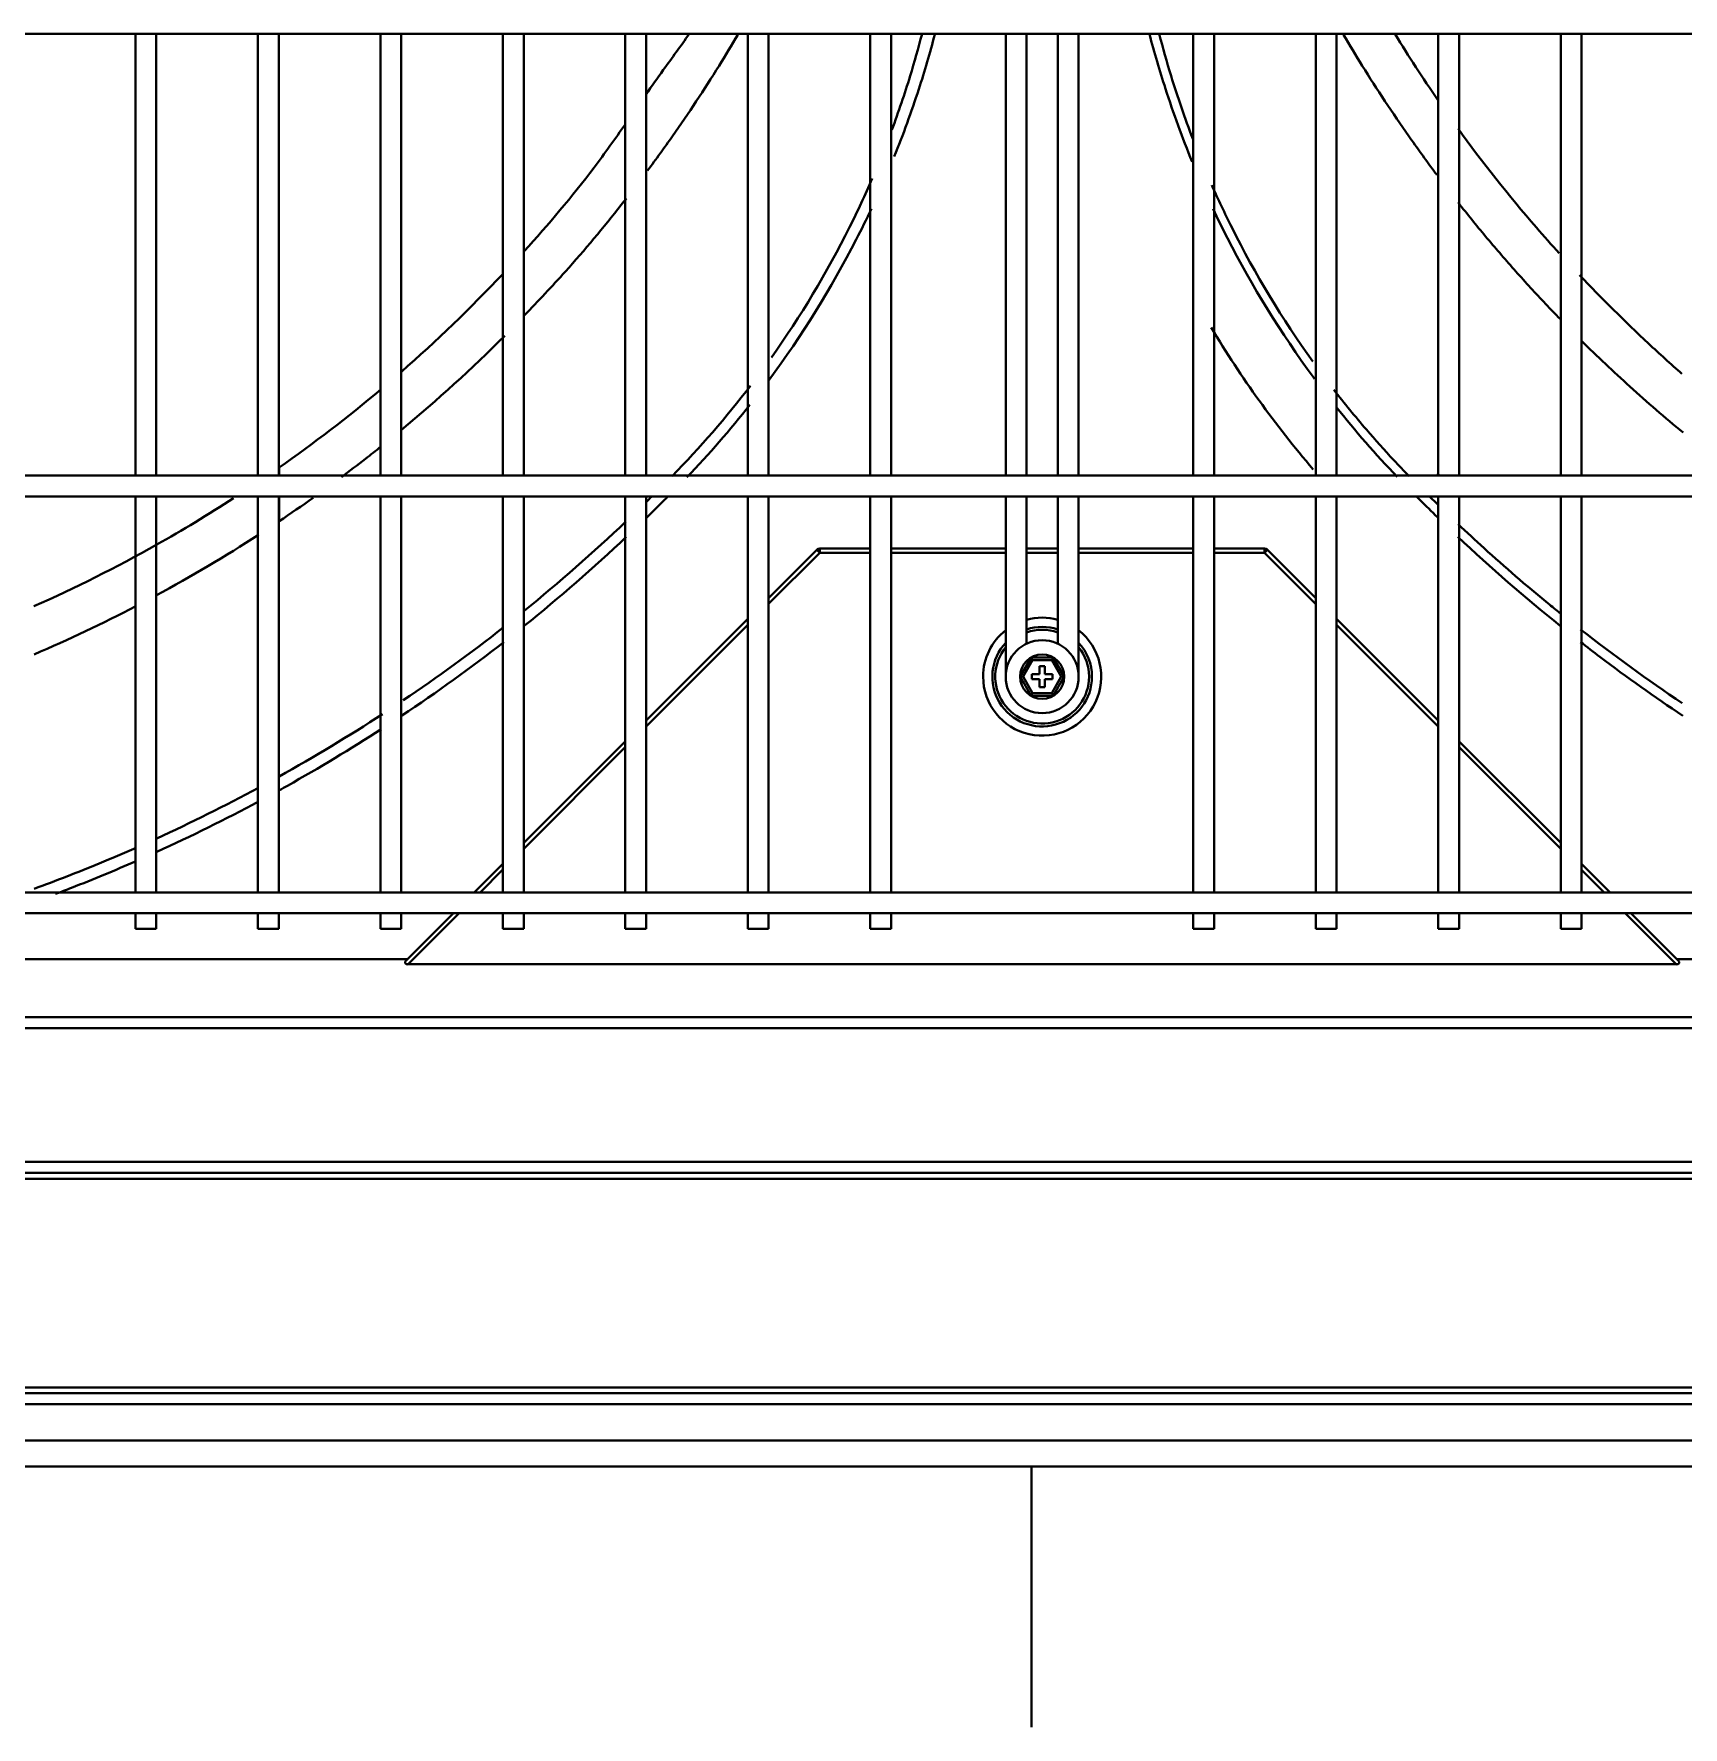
# Model space of a CAD drawing. Extents: x 58467 to 79089, y -33726 to -17391.
# Drawn here: x 72317.95 to 72349.59, y -20463.89 to -20431.39 of the extents above; entities that cross this region are included whole.
import ezdxf

# ---------------------------------------------------------------- set-up
doc = ezdxf.new("R2010")
doc.units = 0
doc.header["$LTSCALE"] = 100
doc.layers.add('+ENTE-ST-DOSEME USTU KONDDRENAJ', color=110, linetype='DOSEMEUSTUKONDENSDRENAJ_LINE', lineweight=40)
doc.linetypes.add('DOSEMEUSTUKONDENSDRENAJ_LINE', pattern='A,300,-40,["CD",Standard,S=15,R=0,X=-35,Y=-7.5],0', length=340)

# ---------------------------------------------------------------- blocks, each defined once
blk = doc.blocks.new('2. KAT SAĞ')
at = {"color": 3}
for p, q in [((54065.854, -33132.474, -3.539), (54184.216, -33132.474, -3.539)), ((54107.705, -33132.474, -3.539), (54107.705, -33140.952, -3.539)), ((54108.105, -33140.952, -3.539), (54108.105, -33132.474, -3.539)), ((54110.055, -33132.474, -3.539), (54110.055, -33140.952, -3.539)), ((54110.455, -33140.952, -3.539), (54110.455, -33132.474, -3.539)), ((54112.404, -33132.474, -3.539), (54112.404, -33140.952, -3.539)), ((54112.804, -33140.952, -3.539), (54112.804, -33132.474, -3.539)), ((54114.754, -33132.474, -3.539), (54114.754, -33140.952, -3.539)), ((54115.154, -33140.952, -3.539), (54115.154, -33132.474, -3.539)), ((54117.104, -33132.474, -3.539), (54117.104, -33140.952, -3.539)), ((54117.503, -33140.952, -3.539), (54117.503, -33132.474, -3.539)), ((54119.453, -33132.474, -3.539), (54119.453, -33140.952, -3.539)), ((54119.853, -33140.952, -3.539), (54119.853, -33132.474, -3.539)), ((54121.803, -33132.474, -3.539), (54121.803, -33140.952, -3.539)), ((54122.203, -33140.952, -3.539), (54122.203, -33132.474, -3.539)), ((54124.402, -33132.474, -3.539), (54124.402, -33140.952, -3.539)), ((54124.802, -33140.952, -3.539), (54124.802, -33132.474, -3.539)), ((54125.402, -33132.474, -3.539), (54125.402, -33140.953, -3.539)), ((54125.802, -33140.953, -3.539), (54125.802, -33132.474, -3.539)), ((54128.002, -33132.474, -3.539), (54128.002, -33140.952, -3.539)), ((54128.402, -33140.952, -3.539), (54128.402, -33132.474, -3.539)), ((54130.351, -33132.474, -3.539), (54130.351, -33140.952, -3.539)), ((54130.751, -33140.952, -3.539), (54130.751, -33132.474, -3.539)), ((54132.701, -33132.474, -3.539), (54132.701, -33140.952, -3.539)), ((54133.101, -33140.952, -3.539), (54133.101, -33132.474, -3.539)), ((54135.051, -33132.474, -3.539), (54135.051, -33140.952, -3.539)), ((54135.451, -33140.952, -3.539), (54135.451, -33132.474, -3.539)), ((54184.216, -33140.953, -3.539), (54065.854, -33140.953, -3.539)), ((54110.459, -33140.798, -3.539), (54110.459, -33140.953, -3.539)), ((54065.854, -33141.353, -3.539), (54184.216, -33141.353, -3.539)), ((54107.705, -33141.352, -3.539), (54107.705, -33148.951, -3.539)), ((54108.105, -33148.951, -3.539), (54108.105, -33141.352, -3.539)), ((54110.055, -33141.352, -3.539), (54110.055, -33148.951, -3.539)), ((54110.455, -33148.951, -3.539), (54110.455, -33141.352, -3.539)), ((54110.459, -33141.352, -3.539), (54110.459, -33141.824, -3.539)), ((54112.404, -33141.352, -3.539), (54112.404, -33148.951, -3.539)), ((54112.804, -33148.951, -3.539), (54112.804, -33141.352, -3.539)), ((54114.754, -33141.352, -3.539), (54114.754, -33148.951, -3.539)), ((54115.154, -33148.951, -3.539), (54115.154, -33141.352, -3.539)), ((54117.104, -33141.352, -3.539), (54117.104, -33148.951, -3.539)), ((54117.503, -33148.951, -3.539), (54117.503, -33141.352, -3.539)), ((54119.453, -33141.352, -3.539), (54119.453, -33148.951, -3.539)), ((54119.853, -33148.951, -3.539), (54119.853, -33141.352, -3.539)), ((54121.803, -33141.352, -3.539), (54121.803, -33148.951, -3.539)), ((54122.203, -33148.951, -3.539), (54122.203, -33141.352, -3.539)), ((54124.402, -33141.352, -3.539), (54124.402, -33142.487, -3.539)), ((54124.802, -33142.487, -3.539), (54124.802, -33141.352, -3.539)), ((54125.402, -33141.353, -3.539), (54125.402, -33142.487, -3.539)), ((54125.802, -33142.487, -3.539), (54125.802, -33141.353, -3.539)), ((54128.002, -33141.352, -3.539), (54128.002, -33148.951, -3.539)), ((54128.402, -33148.951, -3.539), (54128.402, -33141.352, -3.539)), ((54130.351, -33141.352, -3.539), (54130.351, -33148.951, -3.539)), ((54130.751, -33148.951, -3.539), (54130.751, -33141.352, -3.539)), ((54132.701, -33141.352, -3.539), (54132.701, -33148.951, -3.539)), ((54133.101, -33148.951, -3.539), (54133.101, -33141.352, -3.539)), ((54135.051, -33141.352, -3.539), (54135.051, -33148.951, -3.539)), ((54135.451, -33148.951, -3.539), (54135.451, -33141.352, -3.539)), ((54119.853, -33143.303, -3.539), (54120.78, -33142.376, -3.539)), ((54119.853, -33143.416, -3.539), (54120.836, -33142.433, -3.539)), ((54120.836, -33142.433, -3.539), (54120.78, -33142.376, -3.539)), ((54120.836, -33142.353, -3.539), (54121.803, -33142.353, -3.539)), ((54120.836, -33142.353, -3.539), (54120.836, -33142.433, -3.539)), ((54120.836, -33142.433, -3.539), (54121.803, -33142.433, -3.539)), ((54122.203, -33142.353, -3.539), (54124.402, -33142.353, -3.539)), ((54122.203, -33142.433, -3.539), (54124.402, -33142.433, -3.539)), ((54124.402, -33142.487, -3.539), (54124.402, -33142.77, -3.539)), ((54124.802, -33142.353, -3.539), (54125.402, -33142.353, -3.539)), ((54124.802, -33142.433, -3.539), (54125.402, -33142.433, -3.539)), ((54124.802, -33142.77, -3.539), (54124.802, -33142.487, -3.539)), ((54125.402, -33142.487, -3.539), (54125.402, -33142.77, -3.539)), ((54125.802, -33142.353, -3.539), (54128.002, -33142.353, -3.539)), ((54125.802, -33142.433, -3.539), (54128.002, -33142.433, -3.539)), ((54125.802, -33142.77, -3.539), (54125.802, -33142.487, -3.539)), ((54128.402, -33142.353, -3.539), (54129.368, -33142.353, -3.539)), ((54128.402, -33142.433, -3.539), (54129.368, -33142.433, -3.539)), ((54129.368, -33142.433, -3.539), (54129.368, -33142.353, -3.539)), ((54129.424, -33142.376, -3.539), (54129.368, -33142.433, -3.539)), ((54129.368, -33142.433, -3.539), (54130.352, -33143.417, -3.539)), ((54129.424, -33142.376, -3.539), (54130.352, -33143.304, -3.539)), ((54124.402, -33142.77, -3.539), (54124.402, -33143.135, -3.539)), ((54124.802, -33143.135, -3.539), (54124.802, -33142.77, -3.539)), ((54125.402, -33142.77, -3.539), (54125.402, -33143.135, -3.539)), ((54125.802, -33143.135, -3.539), (54125.802, -33142.77, -3.539)), ((54125.802, -33142.77, -3.539), (54125.802, -33142.77, -3.539)), ((54124.402, -33143.135, -3.539), (54124.402, -33143.418, -3.539)), ((54124.802, -33143.418, -3.539), (54124.802, -33143.135, -3.539)), ((54125.402, -33143.135, -3.539), (54125.402, -33143.418, -3.539)), ((54125.802, -33143.135, -3.539), (54125.802, -33143.135, -3.539)), ((54125.802, -33143.418, -3.539), (54125.802, -33143.135, -3.539)), ((54124.402, -33143.418, -3.539), (54124.402, -33144.793, -3.539)), ((54124.802, -33144.179, -3.539), (54124.802, -33143.418, -3.539)), ((54125.402, -33143.418, -3.539), (54125.402, -33144.179, -3.539)), ((54125.802, -33144.797, -3.539), (54125.802, -33143.418, -3.539)), ((54117.503, -33145.653, -3.539), (54119.453, -33143.703, -3.539)), ((54117.503, -33145.766, -3.539), (54119.453, -33143.816, -3.539)), ((54130.751, -33143.704, -3.539), (54132.701, -33145.653, -3.539)), ((54130.751, -33143.817, -3.539), (54132.701, -33145.766, -3.539)), ((54124.677, -33144.811, -3.539), (54124.889, -33144.443, -3.539)), ((54124.918, -33144.493, -3.539), (54124.735, -33144.811, -3.539)), ((54124.889, -33144.443, -3.539), (54125.314, -33144.443, -3.539)), ((54124.889, -33144.443, -3.539), (54124.918, -33144.493, -3.539)), ((54125.286, -33144.493, -3.539), (54124.918, -33144.493, -3.539)), ((54125.286, -33144.493, -3.539), (54125.314, -33144.443, -3.539)), ((54125.469, -33144.811, -3.539), (54125.286, -33144.493, -3.539)), ((54125.314, -33144.443, -3.539), (54125.527, -33144.811, -3.539)), ((54124.889, -33145.179, -3.539), (54124.677, -33144.811, -3.539)), ((54124.677, -33144.811, -3.539), (54124.735, -33144.811, -3.539)), ((54124.735, -33144.811, -3.539), (54124.918, -33145.129, -3.539)), ((54125.052, -33144.761, -3.539), (54124.902, -33144.761, -3.539)), ((54124.902, -33144.861, -3.539), (54124.902, -33144.761, -3.539)), ((54125.052, -33144.861, -3.539), (54124.902, -33144.861, -3.539)), ((54125.052, -33144.611, -3.539), (54125.152, -33144.611, -3.539)), ((54125.052, -33144.761, -3.539), (54125.052, -33144.611, -3.539)), ((54125.052, -33145.011, -3.539), (54125.052, -33144.861, -3.539)), ((54125.152, -33144.611, -3.539), (54125.152, -33144.761, -3.539)), ((54125.152, -33144.761, -3.539), (54125.302, -33144.761, -3.539)), ((54125.152, -33144.861, -3.539), (54125.152, -33145.011, -3.539)), ((54125.152, -33144.861, -3.539), (54125.302, -33144.861, -3.539)), ((54125.286, -33145.129, -3.539), (54125.469, -33144.811, -3.539)), ((54125.302, -33144.861, -3.539), (54125.302, -33144.761, -3.539)), ((54125.527, -33144.811, -3.539), (54125.314, -33145.179, -3.539)), ((54125.469, -33144.811, -3.539), (54125.527, -33144.811, -3.539)), ((54124.889, -33145.179, -3.539), (54124.918, -33145.129, -3.539)), ((54125.314, -33145.179, -3.539), (54124.889, -33145.179, -3.539)), ((54124.918, -33145.129, -3.539), (54125.286, -33145.129, -3.539)), ((54125.052, -33145.011, -3.539), (54125.152, -33145.011, -3.539)), ((54125.286, -33145.129, -3.539), (54125.314, -33145.179, -3.539)), ((54115.154, -33148.002, -3.539), (54117.103, -33146.053, -3.539)), ((54115.154, -33148.115, -3.539), (54117.103, -33146.166, -3.539)), ((54133.101, -33146.053, -3.539), (54135.051, -33148.003, -3.539)), ((54133.101, -33146.166, -3.539), (54135.051, -33148.116, -3.539)), ((54114.205, -33148.951, -3.539), (54114.754, -33148.402, -3.539)), ((54135.451, -33148.403, -3.539), (54135.999, -33148.951, -3.539)), ((54114.318, -33148.951, -3.539), (54114.754, -33148.515, -3.539)), ((54135.451, -33148.516, -3.539), (54135.886, -33148.951, -3.539)), ((54177.808, -33148.951, -3.539), (54072.353, -33148.951, -3.539)), ((54072.353, -33149.351, -3.539), (54177.808, -33149.351, -3.539)), ((54107.705, -33149.351, -3.539), (54107.705, -33149.651, -3.539)), ((54108.105, -33149.651, -3.539), (54108.105, -33149.351, -3.539)), ((54110.055, -33149.351, -3.539), (54110.055, -33149.651, -3.539)), ((54110.455, -33149.651, -3.539), (54110.455, -33149.351, -3.539)), ((54112.404, -33149.351, -3.539), (54112.404, -33149.651, -3.539)), ((54112.804, -33149.651, -3.539), (54112.804, -33149.351, -3.539)), ((54112.904, -33150.252, -3.539), (54113.805, -33149.351, -3.539)), ((54112.938, -33150.332, -3.539), (54113.918, -33149.351, -3.539)), ((54114.754, -33149.351, -3.539), (54114.754, -33149.651, -3.539)), ((54115.154, -33149.651, -3.539), (54115.154, -33149.351, -3.539)), ((54117.104, -33149.351, -3.539), (54117.104, -33149.651, -3.539)), ((54117.503, -33149.651, -3.539), (54117.503, -33149.351, -3.539)), ((54119.453, -33149.351, -3.539), (54119.453, -33149.651, -3.539)), ((54119.853, -33149.651, -3.539), (54119.853, -33149.351, -3.539)), ((54121.803, -33149.351, -3.539), (54121.803, -33149.651, -3.539)), ((54122.203, -33149.651, -3.539), (54122.203, -33149.351, -3.539)), ((54128.002, -33149.351, -3.539), (54128.002, -33149.651, -3.539)), ((54128.402, -33149.651, -3.539), (54128.402, -33149.351, -3.539)), ((54130.351, -33149.351, -3.539), (54130.351, -33149.651, -3.539)), ((54130.751, -33149.651, -3.539), (54130.751, -33149.351, -3.539)), ((54132.701, -33149.351, -3.539), (54132.701, -33149.651, -3.539)), ((54133.101, -33149.651, -3.539), (54133.101, -33149.351, -3.539)), ((54135.051, -33149.351, -3.539), (54135.051, -33149.651, -3.539)), ((54135.451, -33149.651, -3.539), (54135.451, -33149.351, -3.539)), ((54136.286, -33149.351, -3.539), (54137.266, -33150.332, -3.539)), ((54136.399, -33149.351, -3.539), (54137.299, -33150.252, -3.539)), ((54107.705, -33149.651, -3.539), (54108.105, -33149.651, -3.539)), ((54110.055, -33149.651, -3.539), (54110.455, -33149.651, -3.539)), ((54112.404, -33149.651, -3.539), (54112.804, -33149.651, -3.539)), ((54114.754, -33149.651, -3.539), (54115.154, -33149.651, -3.539)), ((54117.104, -33149.651, -3.539), (54117.503, -33149.651, -3.539)), ((54119.453, -33149.651, -3.539), (54119.853, -33149.651, -3.539)), ((54121.803, -33149.651, -3.539), (54122.203, -33149.651, -3.539)), ((54128.002, -33149.651, -3.539), (54128.402, -33149.651, -3.539)), ((54130.351, -33149.651, -3.539), (54130.751, -33149.651, -3.539)), ((54132.701, -33149.651, -3.539), (54133.101, -33149.651, -3.539)), ((54135.051, -33149.651, -3.539), (54135.451, -33149.651, -3.539)), ((54112.924, -33150.232, -3.539), (54102.103, -33150.232, -3.539)), ((54137.266, -33150.332, -3.539), (54112.938, -33150.332, -3.539)), ((54148.101, -33150.232, -3.539), (54137.279, -33150.232, -3.539)), ((54072.675, -33151.344, -3.539), (54177.529, -33151.344, -3.539)), ((54177.681, -33151.556, -3.539), (54072.523, -33151.556, -3.539)), ((54072.529, -33154.123, -3.539), (54177.674, -33154.123, -3.539)), ((54177.674, -33154.335, -3.539), (54072.529, -33154.335, -3.539)), ((54177.674, -33154.447, -3.539), (54072.529, -33154.447, -3.539)), ((54072.529, -33158.452, -3.539), (54177.674, -33158.452, -3.539)), ((54072.529, -33158.564, -3.539), (54177.674, -33158.564, -3.539)), ((54177.674, -33158.776, -3.539), (54072.529, -33158.776, -3.539)), ((54067.079, -33159.472, -3.539), (54183.081, -33159.472, -3.539)), ((54183.081, -33159.972, -3.539), (54067.079, -33159.972, -3.539)), ((54124.899, -33159.972, -3.539), (54124.899, -33164.972, -3.539))]:
    blk.add_line(p, q, dxfattribs=at)
for radius in [0.7, 0.425, 0.425]:
    blk.add_circle((54125.102, -33144.811, -3.539), radius, dxfattribs=at)
for centre, radius, start, end in [((54120.836, -33142.433, -3.539), 0.08, 90, 135), ((54129.368, -33142.433, -3.539), 0.08, 45, 90), ((54125.102, -33144.811, -3.539), 1.133, 74.6551, 105.3394), ((54125.102, -33144.811, -3.539), 0.956, 71.7356, 108.2643), ((54125.102, -33144.811, -3.539), 1.133, 180, 51.8569), ((54125.102, -33144.811, -3.539), 1.133, 128.1375, 180), ((54125.102, -33144.811, -3.539), 0.956, 137.0195, 0), ((54125.102, -33144.811, -3.539), 0.9, 70.5432, 109.457), ((54125.102, -33144.811, -3.539), 0.956, 0, 42.9806), ((54125.102, -33144.811, -3.539), 0.9, 141.0356, 0), ((54125.102, -33144.811, -3.539), 0.9, 0, 38.9588)]:
    blk.add_arc(centre, radius, start, end, dxfattribs=at)
for centre, major_axis in [((54113.018, -33150.252, -3.539), (0.137, 0.057)), ((54137.186, -33150.252, -3.539), (-0.137, 0.057))]:
    blk.add_ellipse(centre, major_axis=major_axis, ratio=0.414214, start_param=2.356194, end_param=3.926991, dxfattribs=at)
for points, knots in [([(54117.501, -33133.636, -3.539), (54117.61, -33133.48, -3.539), (54117.883, -33133.093, -3.539), (54118.166, -33132.71, -3.539), (54118.329, -33132.477, -3.539)], [0, 0, 0, 0, 0.404883, 1, 1, 1, 1]), ([(54119.262, -33132.491, -3.539), (54119.144, -33132.691, -3.539), (54118.745, -33133.351, -3.539), (54118.17, -33134.222, -3.539), (54117.694, -33134.879, -3.539), (54117.531, -33135.097, -3.539)], [0, 0, 0, 0, 0.221999, 0.739418, 1, 1, 1, 1]), ([(54122.219, -33134.313, -3.539), (54122.346, -33133.972, -3.539), (54122.463, -33133.627, -3.539), (54122.651, -33133.015, -3.539), (54122.727, -33132.746, -3.539), (54122.797, -33132.477, -3.539)], [0, 0, 0, 0, 0.563574, 0.563574, 1, 1, 1, 1]), ([(54122.264, -33134.829, -3.539), (54122.437, -33134.403, -3.539), (54122.593, -33133.972, -3.539), (54122.847, -33133.19, -3.539), (54122.949, -33132.839, -3.539), (54123.042, -33132.485, -3.539)], [0, 0, 0, 0, 0.555539, 0.555539, 1, 1, 1, 1]), ([(54127.161, -33132.481, -3.539), (54127.254, -33132.834, -3.539), (54127.356, -33133.182, -3.539), (54127.62, -33134, -3.539), (54127.791, -33134.467, -3.539), (54127.98, -33134.928, -3.539)], [0, 0, 0, 0, 0.420981, 0.420981, 1, 1, 1, 1]), ([(54127.348, -33132.476, -3.539), (54127.418, -33132.745, -3.539), (54127.494, -33133.014, -3.539), (54127.7, -33133.686, -3.539), (54127.839, -33134.09, -3.539), (54127.992, -33134.489, -3.539)], [0, 0, 0, 0, 0.398194, 0.398194, 1, 1, 1, 1]), ([(54132.674, -33135.178, -3.539), (54132.654, -33135.152, -3.539), (54132.471, -33134.907, -3.539), (54132.134, -33134.44, -3.539), (54131.676, -33133.768, -3.539), (54131.26, -33133.119, -3.539), (54131.001, -33132.691, -3.539), (54130.884, -33132.491, -3.539)], [0, 0, 0, 0, 0.030003, 0.283624, 0.535302, 0.785046, 1, 1, 1, 1]), ([(54115.163, -33136.643, -3.539), (54115.629, -33136.133, -3.539), (54116.302, -33135.342, -3.539), (54116.908, -33134.487, -3.539), (54117.106, -33134.204, -3.539)], [0, 0, 0, 0, 0.672281, 1, 1, 1, 1]), ([(54133.082, -33134.293, -3.539), (54133.549, -33134.939, -3.539), (54134.185, -33135.744, -3.539), (54134.876, -33136.522, -3.539), (54135.025, -33136.686, -3.539)], [0, 0, 0, 0, 0.788206, 1, 1, 1, 1]), ([(54119.906, -33138.685, -3.539), (54120.47, -33137.891, -3.539), (54120.971, -33137.058, -3.539), (54121.56, -33135.879, -3.539), (54121.705, -33135.567, -3.539), (54121.843, -33135.25, -3.539)], [0, 0, 0, 0, 0.739872, 0.739872, 1, 1, 1, 1]), ([(54128.357, -33135.375, -3.539), (54128.478, -33135.649, -3.539), (54128.606, -33135.92, -3.539), (54129.189, -33137.086, -3.539), (54129.707, -33137.945, -3.539), (54130.294, -33138.761, -3.539)], [0, 0, 0, 0, 0.228133, 0.228133, 1, 1, 1, 1]), ([(54117.124, -33135.632, -3.539), (54117.091, -33135.673, -3.539), (54116.716, -33136.152, -3.539), (54116.079, -33136.916, -3.539), (54115.433, -33137.601, -3.539), (54115.166, -33137.879, -3.539)], [0, 0, 0, 0, 0.052501, 0.612417, 1, 1, 1, 1]), ([(54135.038, -33137.945, -3.539), (54134.945, -33137.85, -3.539), (54134.657, -33137.551, -3.539), (54134.189, -33137.038, -3.539), (54133.641, -33136.404, -3.539), (54133.278, -33135.958, -3.539), (54133.095, -33135.725, -3.539), (54133.083, -33135.711, -3.539)], [0, 0, 0, 0, 0.134617, 0.418834, 0.70095, 0.980961, 1, 1, 1, 1]), ([(54119.865, -33139.111, -3.539), (54120.492, -33138.265, -3.539), (54121.049, -33137.367, -3.539), (54121.636, -33136.225, -3.539), (54121.732, -33136.03, -3.539), (54121.825, -33135.833, -3.539)], [0, 0, 0, 0, 0.829987, 0.829987, 1, 1, 1, 1]), ([(54128.38, -33135.834, -3.539), (54128.469, -33136.022, -3.539), (54128.561, -33136.209, -3.539), (54129.13, -33137.322, -3.539), (54129.685, -33138.22, -3.539), (54130.311, -33139.071, -3.539), (54130.32, -33139.083, -3.539), (54130.33, -33139.095, -3.539)], [0, 0, 0, 0, 0.165073, 0.165073, 0.987864, 0.987864, 1, 1, 1, 1]), ([(54135.414, -33137.105, -3.539), (54135.837, -33137.552, -3.539), (54136.481, -33138.19, -3.539), (54137.16, -33138.808, -3.539), (54137.378, -33138.999, -3.539)], [0, 0, 0, 0, 0.68539, 1, 1, 1, 1]), ([(54137.398, -33140.124, -3.539), (54137.052, -33139.839, -3.539), (54136.712, -33139.545, -3.539), (54136.062, -33138.956, -3.539), (54135.753, -33138.664, -3.539), (54135.446, -33138.36, -3.539)], [0, 0, 0, 0, 0.511236, 0.511236, 1, 1, 1, 1]), ([(54130.701, -33139.306, -3.539), (54130.901, -33139.565, -3.539), (54131.108, -33139.819, -3.539), (54131.494, -33140.267, -3.539), (54131.669, -33140.463, -3.539), (54131.945, -33140.757, -3.539), (54132.042, -33140.859, -3.539), (54132.141, -33140.96, -3.539)], [0, 0, 0, 0, 0.449884, 0.449884, 0.8085, 0.8085, 1, 1, 1, 1]), ([(54111.657, -33140.981, -3.539), (54111.812, -33140.865, -3.539), (54111.966, -33140.748, -3.539), (54112.217, -33140.552, -3.539), (54112.316, -33140.474, -3.539), (54112.413, -33140.396, -3.539)], [0, 0, 0, 0, 0.608126, 0.608126, 1, 1, 1, 1]), ([(54105.756, -33143.461, -3.539), (54106.546, -33143.11, -3.539), (54107.834, -33142.466, -3.539), (54109.101, -33141.701, -3.539), (54109.589, -33141.385, -3.539)], [0, 0, 0, 0, 0.61117, 1, 1, 1, 1]), ([(54133.083, -33141.885, -3.539), (54133.247, -33142.04, -3.539), (54133.413, -33142.193, -3.539), (54133.981, -33142.708, -3.539), (54134.389, -33143.061, -3.539), (54134.882, -33143.466, -3.539), (54134.959, -33143.528, -3.539), (54135.036, -33143.59, -3.539)], [0, 0, 0, 0, 0.260082, 0.260082, 0.885277, 0.885277, 1, 1, 1, 1]), ([(54135.433, -33144.146, -3.539), (54135.556, -33144.242, -3.539), (54135.68, -33144.337, -3.539), (54136.322, -33144.823, -3.539), (54136.852, -33145.199, -3.539), (54137.393, -33145.56, -3.539)], [0, 0, 0, 0, 0.194449, 0.194449, 1, 1, 1, 1]), ([(54110.466, -33146.99, -3.539), (54110.517, -33146.962, -3.539), (54110.568, -33146.933, -3.539), (54111.233, -33146.561, -3.539), (54111.833, -33146.199, -3.539), (54112.42, -33145.819, -3.539)], [0, 0, 0, 0, 0.077105, 0.077105, 1, 1, 1, 1]), ([(54105.76, -33148.883, -3.539), (54106.178, -33148.73, -3.539), (54106.594, -33148.568, -3.539), (54107.244, -33148.299, -3.539), (54107.481, -33148.198, -3.539), (54107.716, -33148.094, -3.539)], [0, 0, 0, 0, 0.635021, 0.635021, 1, 1, 1, 1]), ([(54106.169, -33148.982, -3.539), (54106.272, -33148.943, -3.539), (54106.375, -33148.904, -3.539), (54106.894, -33148.701, -3.539), (54107.309, -33148.529, -3.539), (54107.72, -33148.349, -3.539)], [0, 0, 0, 0, 0.197193, 0.197193, 1, 1, 1, 1])]:
    blk.add_open_spline(points, degree=3, knots=knots, dxfattribs=at)
for points in [[(54131.876, -33132.481, -3.539), (54132.133, -33132.903, -3.539), (54132.405, -33133.321, -3.539), (54132.69, -33133.736, -3.539)], [(54112.808, -33138.958, -3.539), (54113.478, -33138.37, -3.539), (54114.129, -33137.742, -3.539), (54114.759, -33137.077, -3.539)], [(54112.809, -33140.074, -3.539), (54113.498, -33139.502, -3.539), (54114.159, -33138.9, -3.539), (54114.792, -33138.267, -3.539)], [(54130.301, -33140.832, -3.539), (54129.572, -33139.979, -3.539), (54128.92, -33139.072, -3.539), (54128.346, -33138.112, -3.539)], [(54110.459, -33140.799, -3.539), (54111.122, -33140.335, -3.539), (54111.775, -33139.835, -3.539), (54112.411, -33139.299, -3.539)], [(54118.005, -33140.96, -3.539), (54118.54, -33140.412, -3.539), (54119.042, -33139.833, -3.539), (54119.504, -33139.23, -3.539)], [(54118.287, -33140.981, -3.539), (54118.712, -33140.537, -3.539), (54119.114, -33140.076, -3.539), (54119.493, -33139.597, -3.539)], [(54130.742, -33139.633, -3.539), (54131.11, -33140.097, -3.539), (54131.5, -33140.544, -3.539), (54131.911, -33140.974, -3.539)], [(54132.712, -33140.909, -3.539), (54132.701, -33140.92, -3.539), (54132.69, -33140.931, -3.539), (54132.679, -33140.942, -3.539)], [(54110.461, -33141.828, -3.539), (54110.68, -33141.681, -3.539), (54110.898, -33141.531, -3.539), (54111.114, -33141.377, -3.539)], [(54117.51, -33141.453, -3.539), (54117.543, -33141.421, -3.539), (54117.575, -33141.389, -3.539), (54117.608, -33141.357, -3.539)], [(54117.516, -33141.754, -3.539), (54117.629, -33141.643, -3.539), (54117.742, -33141.532, -3.539), (54117.854, -33141.419, -3.539)], [(54117.854, -33141.419, -3.539), (54117.875, -33141.399, -3.539), (54117.896, -33141.378, -3.539), (54117.917, -33141.358, -3.539)], [(54132.287, -33141.356, -3.539), (54132.308, -33141.378, -3.539), (54132.329, -33141.399, -3.539), (54132.351, -33141.42, -3.539)], [(54132.351, -33141.42, -3.539), (54132.462, -33141.531, -3.539), (54132.574, -33141.642, -3.539), (54132.687, -33141.751, -3.539)], [(54132.538, -33141.358, -3.539), (54132.589, -33141.408, -3.539), (54132.64, -33141.458, -3.539), (54132.691, -33141.508, -3.539)], [(54115.165, -33143.546, -3.539), (54115.837, -33143.002, -3.539), (54116.487, -33142.431, -3.539), (54117.116, -33141.834, -3.539)], [(54108.108, -33143.249, -3.539), (54108.774, -33142.889, -3.539), (54109.426, -33142.502, -3.539), (54110.064, -33142.09, -3.539)], [(54115.169, -33143.832, -3.539), (54115.84, -33143.293, -3.539), (54116.492, -33142.725, -3.539), (54117.123, -33142.13, -3.539)], [(54133.076, -33142.125, -3.539), (54133.71, -33142.722, -3.539), (54134.366, -33143.294, -3.539), (54135.044, -33143.838, -3.539)], [(54105.761, -33144.384, -3.539), (54106.424, -33144.1, -3.539), (54107.074, -33143.791, -3.539), (54107.711, -33143.46, -3.539)], [(54112.844, -33145.263, -3.539), (54113.5, -33144.821, -3.539), (54114.139, -33144.356, -3.539), (54114.761, -33143.868, -3.539)], [(54112.818, -33145.558, -3.539), (54113.487, -33145.111, -3.539), (54114.139, -33144.641, -3.539), (54114.774, -33144.146, -3.539)], [(54135.433, -33143.906, -3.539), (54136.067, -33144.401, -3.539), (54136.718, -33144.872, -3.539), (54137.385, -33145.32, -3.539)], [(54110.46, -33146.727, -3.539), (54111.136, -33146.35, -3.539), (54111.798, -33145.951, -3.539), (54112.443, -33145.53, -3.539)], [(54108.114, -33147.915, -3.539), (54108.773, -33147.614, -3.539), (54109.424, -33147.289, -3.539), (54110.063, -33146.944, -3.539)], [(54108.115, -33148.172, -3.539), (54108.777, -33147.871, -3.539), (54109.43, -33147.549, -3.539), (54110.068, -33147.207, -3.539)]]:
    blk.add_open_spline(points, degree=3, dxfattribs=at)

msp = doc.modelspace()

# ---------------------------------------------------------------- block references
at = {"layer": '+ENTE-ST-DOSEME USTU KONDDRENAJ', "color": 3, "linetype": 'Continuous'}
msp.add_blockref('2. KAT SAĞ', (18212.194, 12701.082), dxfattribs=at)

doc.saveas('drawing.dxf')
